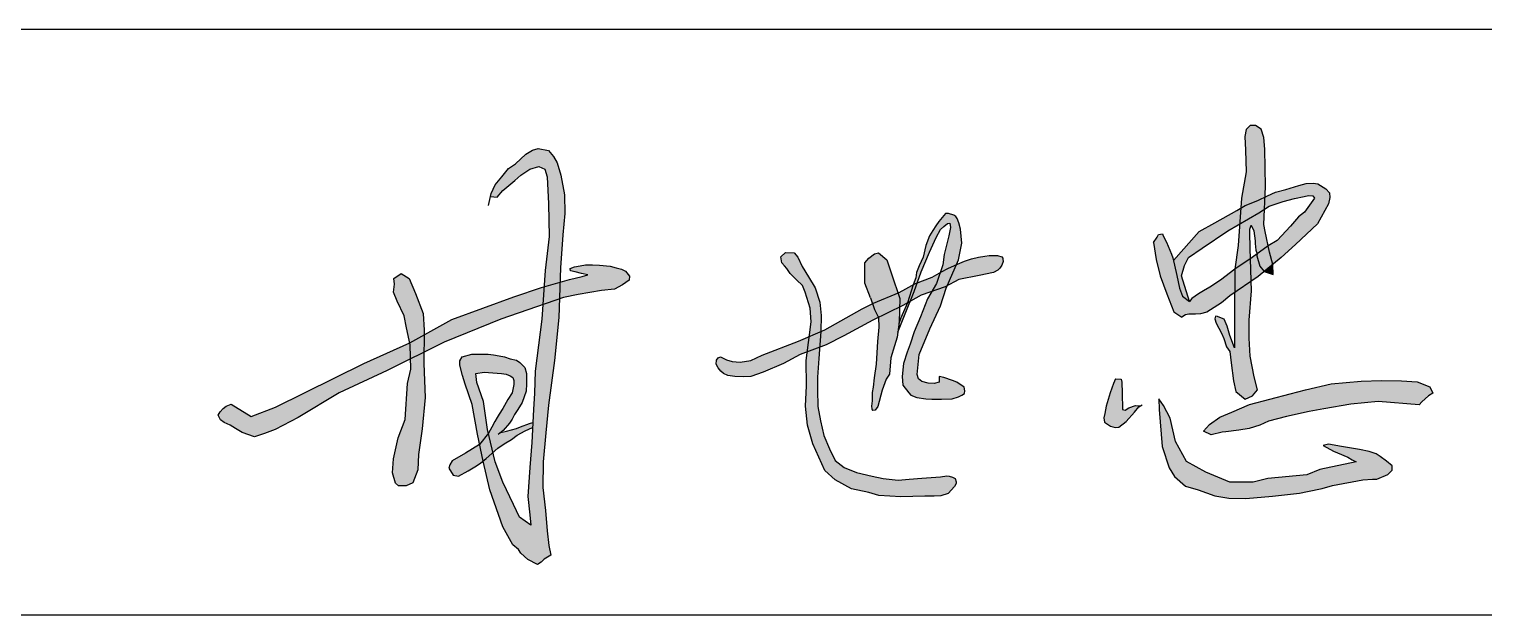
# Model space of a CAD drawing. Header units: millimetres. Extents: x 866309 to 879639, y 39442 to 44891.
# Drawn here: x 874815.02 to 874831.16, y 39494.63 to 39501.13 of the extents above; entities that cross this region are included whole.
import ezdxf

# ---------------------------------------------------------------- set-up
doc = ezdxf.new("R2010")
doc.units = ezdxf.units.MM
doc.header["$LTSCALE"] = 1000
doc.header["$MEASUREMENT"] = 0
doc.layers.add('HATCH', color=8, linetype='Continuous')

msp = doc.modelspace()

# ---------------------------------------------------------------- hatches: boundary and pattern name
at = {"layer": 'HATCH'}
for points in [[(874828.73, 39499.795), (874828.719, 39499.925), (874828.688, 39500.016), (874828.625, 39500.058), (874828.565, 39500.058), (874828.523, 39500.013), (874828.506, 39499.936), (874828.513, 39499.785), (874828.52, 39499.543), (874828.47, 39499.252), (874828.462, 39499.141), (874828.509, 39499.168), (874828.653, 39499.227), (874828.731, 39499.264), (874828.737, 39499.381)], [(874820.938, 39498.846), (874820.959, 39499.081), (874820.957, 39499.287), (874820.917, 39499.506), (874820.874, 39499.642), (874820.834, 39499.712), (874820.778, 39499.781), (874820.665, 39499.803), (874820.601, 39499.784), (874820.526, 39499.739), (874820.412, 39499.632), (874820.334, 39499.581), (874820.262, 39499.488), (874820.187, 39499.399), (874820.144, 39499.303), (874820.136, 39499.268), (874820.21, 39499.261), (874820.274, 39499.335), (874820.405, 39499.446), (874820.473, 39499.507), (874820.574, 39499.574), (874820.672, 39499.601), (874820.739, 39499.574), (874820.766, 39499.487), (874820.78, 39499.187), (874820.786, 39498.826), (874820.743, 39498.448), (874820.73, 39498.267), (874820.908, 39498.318), (874820.914, 39498.477)], [(874829.445, 39499.312), (874829.405, 39499.354), (874829.317, 39499.412), (874829.265, 39499.417), (874829.188, 39499.415), (874829.107, 39499.392), (874828.961, 39499.349), (874828.848, 39499.316), (874828.758, 39499.277), (874828.731, 39499.264), (874828.724, 39499.128), (874828.778, 39499.162), (874828.933, 39499.215), (874829.059, 39499.249), (874829.167, 39499.271), (874829.213, 39499.28), (874829.262, 39499.278), (874829.279, 39499.253), (874829.168, 39499.094), (874829.101, 39499.043), (874829.014, 39498.94), (874828.866, 39498.782), (874828.765, 39498.722), (874828.779, 39498.652), (874828.817, 39498.514), (874828.912, 39498.591), (874829.071, 39498.736), (874829.312, 39498.965), (874829.435, 39499.188), (874829.452, 39499.258)], [(874828.035, 39498.695), (874828.318, 39498.889), (874828.449, 39498.965), (874828.462, 39499.141), (874828.419, 39499.116), (874828.174, 39498.977), (874827.999, 39498.88), (874827.714, 39498.561), (874827.753, 39498.392), (874827.781, 39498.251), (874827.816, 39498.165), (874827.892, 39498.105), (874827.804, 39498.389), (874827.837, 39498.505), (874827.882, 39498.594)], [(874828.724, 39499.128), (874828.661, 39499.087), (874828.449, 39498.965), (874828.432, 39498.725), (874828.397, 39498.462), (874828.57, 39498.579), (874828.566, 39498.691), (874828.561, 39498.873), (874828.563, 39498.906), (874828.578, 39498.953), (874828.606, 39498.888), (874828.62, 39498.777), (874828.621, 39498.747), (874828.628, 39498.674), (874828.643, 39498.632), (874828.765, 39498.722), (874828.734, 39498.883), (874828.716, 39498.96)], [(874828.731, 39499.264), (874828.653, 39499.227), (874828.509, 39499.168), (874828.462, 39499.141), (874828.449, 39498.965), (874828.661, 39499.087), (874828.724, 39499.128)], [(874825.008, 39498.653), (874825.081, 39498.814), (874825.13, 39498.904), (874825.166, 39498.935), (874825.208, 39498.971), (874825.233, 39498.975), (874825.241, 39498.927), (874825.222, 39498.834), (874825.17, 39498.627), (874825.156, 39498.512), (874825.126, 39498.424), (874825.14, 39498.432), (874825.21, 39498.472), (874825.307, 39498.513), (874825.331, 39498.566), (874825.368, 39498.752), (874825.352, 39498.907), (874825.333, 39498.979), (874825.316, 39499.024), (874825.299, 39499.049), (874825.279, 39499.064), (874825.217, 39499.081), (874825.186, 39499.081), (874825.11, 39498.993), (874825.077, 39498.944), (874825.044, 39498.891), (874825.006, 39498.833), (874824.965, 39498.726), (874824.936, 39498.597), (874824.892, 39498.502), (874824.862, 39498.426), (874824.857, 39498.369), (874824.825, 39498.29), (874824.853, 39498.305), (874824.872, 39498.312), (874824.915, 39498.435)], [(874827.708, 39498.589), (874827.692, 39498.628), (874827.637, 39498.763), (874827.601, 39498.833), (874827.594, 39498.856), (874827.55, 39498.848), (874827.534, 39498.817), (874827.492, 39498.759), (874827.524, 39498.572), (874827.567, 39498.39), (874827.64, 39498.191), (874827.72, 39497.989), (874827.807, 39497.932), (874827.849, 39497.957), (874827.885, 39497.963), (874827.911, 39497.964), (874827.961, 39497.964), (874828.016, 39497.966), (874828.087, 39497.985), (874828.248, 39498.09), (874828.342, 39498.167), (874828.395, 39498.204), (874828.397, 39498.462), (874828.238, 39498.34), (874828.119, 39498.265), (874828.049, 39498.222), (874827.993, 39498.191), (874827.919, 39498.138), (874827.892, 39498.105), (874827.816, 39498.165), (874827.781, 39498.251), (874827.753, 39498.392)], [(874823.791, 39498.098), (874823.74, 39498.256), (874823.665, 39498.377), (874823.595, 39498.492), (874823.548, 39498.596), (874823.506, 39498.645), (874823.41, 39498.649), (874823.357, 39498.6), (874823.368, 39498.534), (874823.397, 39498.5), (874823.425, 39498.47), (874823.462, 39498.417), (874823.532, 39498.346), (874823.599, 39498.283), (874823.629, 39498.209), (874823.683, 39498.032), (874823.696, 39497.88), (874823.676, 39497.736), (874823.674, 39497.716), (874823.801, 39497.771), (874823.806, 39497.95)], [(874824.585, 39498.412), (874824.533, 39498.568), (874824.441, 39498.644), (874824.397, 39498.632), (874824.333, 39498.584), (874824.289, 39498.532), (874824.289, 39498.448), (874824.289, 39498.308), (874824.353, 39498.147), (874824.376, 39498.08), (874824.386, 39498.085), (874824.656, 39498.2)], [(874828.674, 39498.497), (874828.641, 39498.613), (874828.643, 39498.632), (874828.587, 39498.591), (874828.57, 39498.579), (874828.577, 39498.328), (874828.655, 39498.382), (874828.723, 39498.437)], [(874828.779, 39498.652), (874828.765, 39498.722), (874828.765, 39498.722), (874828.643, 39498.632), (874828.641, 39498.613), (874828.674, 39498.497), (874828.723, 39498.437), (874828.817, 39498.514)], [(874821.601, 39498.29), (874821.675, 39498.342), (874821.677, 39498.385), (874821.634, 39498.443), (874821.588, 39498.465), (874821.531, 39498.48), (874821.463, 39498.496), (874821.347, 39498.509), (874821.267, 39498.513), (874821.19, 39498.513), (874821.131, 39498.502), (874821.069, 39498.49), (874821.021, 39498.469), (874821.025, 39498.445), (874821.077, 39498.432), (874821.145, 39498.416), (874821.215, 39498.401), (874821.153, 39498.383), (874821.011, 39498.348), (874820.908, 39498.318), (874820.901, 39498.134), (874820.947, 39498.15), (874821.11, 39498.183), (874821.368, 39498.226), (874821.51, 39498.243)], [(874825.307, 39498.513), (874825.21, 39498.472), (874825.14, 39498.432), (874825.126, 39498.424), (874825.084, 39498.303), (874825.034, 39498.217), (874825.181, 39498.269), (874825.205, 39498.281)], [(874825.719, 39498.427), (874825.766, 39498.452), (874825.787, 39498.474), (874825.809, 39498.509), (874825.824, 39498.547), (874825.823, 39498.575), (874825.82, 39498.586), (874825.81, 39498.6), (874825.764, 39498.615), (874825.67, 39498.615), (874825.62, 39498.608), (874825.55, 39498.595), (874825.473, 39498.578), (874825.397, 39498.552), (874825.32, 39498.518), (874825.307, 39498.513), (874825.205, 39498.281), (874825.333, 39498.349), (874825.56, 39498.393)], [(874828.57, 39498.579), (874828.397, 39498.462), (874828.395, 39498.204), (874828.577, 39498.328)], [(874828.817, 39498.514), (874828.723, 39498.437), (874828.821, 39498.406)], [(874819.388, 39497.971), (874819.304, 39498.193), (874819.234, 39498.359), (874819.146, 39498.416), (874819.064, 39498.36), (874819.07, 39498.296), (874819.058, 39498.208), (874819.101, 39498.109), (874819.176, 39497.945), (874819.205, 39497.811), (874819.241, 39497.647), (874819.4, 39497.736), (874819.401, 39497.786)], [(874820.908, 39498.318), (874820.73, 39498.267), (874820.717, 39498.07), (874820.901, 39498.134)], [(874824.872, 39498.312), (874824.853, 39498.305), (874824.825, 39498.29), (874824.762, 39498.088), (874824.795, 39498.107), (874824.837, 39498.215)], [(874825.084, 39498.303), (874825.126, 39498.424), (874825.036, 39498.375), (874824.872, 39498.312), (874824.837, 39498.215), (874824.795, 39498.107), (874824.914, 39498.175), (874825.034, 39498.217)], [(874828.58, 39498.222), (874828.577, 39498.328), (874828.395, 39498.204), (874828.393, 39497.936), (874828.392, 39497.722), (874828.393, 39497.592), (874828.341, 39497.726), (874828.312, 39497.832), (874828.278, 39497.908), (874828.229, 39497.927), (874828.202, 39497.939), (874828.181, 39497.941), (874828.173, 39497.912), (874828.189, 39497.866), (874828.248, 39497.754), (874828.275, 39497.695), (874828.305, 39497.6), (874828.339, 39497.549), (874828.356, 39497.423), (874828.383, 39497.224), (874828.406, 39497.107), (874828.512, 39497.022), (874828.592, 39497.059), (874828.647, 39497.123), (874828.612, 39497.269), (874828.567, 39497.498), (874828.555, 39497.697), (874828.555, 39497.899)], [(874820.249, 39497.908), (874820.717, 39498.07), (874820.73, 39498.267), (874820.701, 39498.259), (874820.394, 39498.158), (874819.705, 39497.904), (874819.4, 39497.736), (874819.397, 39497.541), (874819.62, 39497.652)], [(874824.677, 39498.138), (874824.656, 39498.2), (874824.386, 39498.085), (874824.376, 39498.08), (874824.399, 39498.014), (874824.441, 39497.927), (874824.674, 39498.041)], [(874824.825, 39498.29), (874824.67, 39498.205), (874824.656, 39498.2), (874824.677, 39498.138), (874824.674, 39498.041), (874824.712, 39498.06), (874824.762, 39498.088)], [(874825.128, 39498.058), (874825.193, 39498.254), (874825.205, 39498.281), (874825.181, 39498.269), (874825.034, 39498.217), (874824.986, 39498.135), (874824.908, 39497.936), (874824.837, 39497.767), (874824.793, 39497.63), (874824.758, 39497.543), (874824.719, 39497.415), (874824.703, 39497.273), (874824.713, 39497.178), (874824.78, 39497.092), (874824.8, 39497.067), (874824.868, 39497.04), (874824.967, 39497.023), (874825.033, 39497.021), (874825.142, 39497.021), (874825.26, 39497.025), (874825.331, 39497.048), (874825.365, 39497.064), (874825.395, 39497.084), (874825.4, 39497.115), (874825.392, 39497.153), (874825.31, 39497.209), (874825.261, 39497.228), (874825.167, 39497.263), (874825.116, 39497.271), (874825.116, 39497.232), (874825.113, 39497.208), (874825.061, 39497.194), (874824.993, 39497.197), (874824.923, 39497.216), (874824.886, 39497.245), (874824.869, 39497.296), (874824.894, 39497.516), (874825.012, 39497.802)], [(874820.187, 39496.324), (874820.163, 39496.429), (874820.087, 39496.364), (874820.055, 39496.336), (874820.055, 39496.334), (874820.13, 39496.016), (874820.274, 39495.604), (874820.383, 39495.405), (874820.446, 39495.351), (874820.471, 39495.311), (874820.549, 39495.242), (874820.658, 39495.186), (874820.697, 39495.212), (874820.731, 39495.244), (874820.804, 39495.289), (874820.782, 39495.399), (874820.765, 39495.559), (874820.746, 39495.787), (874820.718, 39496.04), (874820.721, 39496.325), (874820.75, 39496.647), (874820.778, 39496.956), (874820.847, 39497.45), (874820.893, 39497.926), (874820.901, 39498.134), (874820.717, 39498.07), (874820.706, 39497.908), (874820.631, 39497.331), (874820.625, 39497.087), (874820.614, 39496.905), (874820.594, 39496.54), (874820.574, 39496.261), (874820.551, 39495.94), (874820.571, 39495.739), (874820.584, 39495.621), (874820.457, 39495.711), (874820.392, 39495.852), (874820.272, 39496.1)], [(874824.378, 39497.897), (874824.441, 39497.927), (874824.399, 39498.014), (874824.376, 39498.08), (874824.259, 39498.023), (874823.847, 39497.79), (874823.801, 39497.771), (874823.789, 39497.598), (874823.86, 39497.625), (874824.057, 39497.723)], [(874824.67, 39497.875), (874824.674, 39498.041), (874824.441, 39497.927), (874824.447, 39497.819), (874824.432, 39497.661), (874824.417, 39497.409), (874824.392, 39497.257), (874824.384, 39497.154), (874824.373, 39497.095), (874824.371, 39497.045), (874824.371, 39497.001), (874824.365, 39496.944), (874824.366, 39496.915), (874824.37, 39496.903), (874824.378, 39496.896), (874824.405, 39496.897), (874824.434, 39496.941), (874824.483, 39497.122), (874824.525, 39497.242), (874824.565, 39497.298), (874824.577, 39497.478), (874824.618, 39497.614), (874824.65, 39497.707)], [(874824.795, 39498.107), (874824.762, 39498.088), (874824.689, 39497.924), (874824.668, 39497.86), (874824.657, 39497.766), (874824.739, 39497.966)], [(874819.4, 39497.736), (874819.241, 39497.647), (874819.246, 39497.624), (874819.25, 39497.468), (874819.397, 39497.541)], [(874823.571, 39497.516), (874823.651, 39497.546), (874823.674, 39497.716), (874823.553, 39497.665), (874823.151, 39497.51), (874823.026, 39497.451), (874822.908, 39497.43), (874822.817, 39497.439), (874822.755, 39497.456), (874822.689, 39497.489), (874822.662, 39497.48), (874822.642, 39497.454), (874822.639, 39497.411), (874822.663, 39497.369), (874822.693, 39497.333), (874822.723, 39497.305), (874822.768, 39497.283), (874822.847, 39497.274), (874822.938, 39497.267), (874823.026, 39497.274), (874823.161, 39497.321), (874823.388, 39497.416)], [(874823.801, 39497.771), (874823.674, 39497.716), (874823.651, 39497.546), (874823.789, 39497.598)], [(874818.456, 39497.093), (874818.989, 39497.338), (874819.25, 39497.468), (874819.246, 39497.624), (874819.241, 39497.647), (874818.729, 39497.415), (874817.749, 39496.931), (874817.481, 39496.829), (874817.257, 39496.967), (874817.204, 39496.944), (874817.169, 39496.917), (874817.134, 39496.882), (874817.115, 39496.845), (874817.14, 39496.792), (874817.179, 39496.761), (874817.245, 39496.734), (874817.305, 39496.695), (874817.381, 39496.651), (874817.515, 39496.604), (874817.627, 39496.641), (874817.746, 39496.684), (874818, 39496.816)], [(874819.41, 39497.041), (874819.395, 39497.416), (874819.397, 39497.541), (874819.25, 39497.468), (874819.252, 39497.353), (874819.214, 39497.195), (874819.189, 39496.797), (874819.11, 39496.592), (874819.058, 39496.36), (874819.049, 39496.202), (874819.083, 39496.089), (874819.115, 39496.058), (874819.201, 39496.058), (874819.275, 39496.094), (874819.331, 39496.238), (874819.336, 39496.407), (874819.377, 39496.691)], [(874820.463, 39497.428), (874820.426, 39497.452), (874820.355, 39497.469), (874820.291, 39497.489), (874820.233, 39497.502), (874820.169, 39497.512), (874820.109, 39497.519), (874820.011, 39497.519), (874819.927, 39497.519), (874819.822, 39497.489), (874819.795, 39497.448), (874819.795, 39497.398), (874819.825, 39497.283), (874819.856, 39497.189), (874819.933, 39496.963), (874819.991, 39496.633), (874820.015, 39496.517), (874820.113, 39496.642), (874820.103, 39496.685), (874820.057, 39496.996), (874819.983, 39497.207), (874819.974, 39497.307), (874820.066, 39497.322), (874820.257, 39497.305), (874820.311, 39497.298), (874820.353, 39497.278), (874820.383, 39497.263), (874820.394, 39497.229), (874820.394, 39497.185), (874820.377, 39497.092), (874820.329, 39497.018), (874820.272, 39496.918), (874820.233, 39496.853), (874820.211, 39496.816), (874820.183, 39496.772), (874820.15, 39496.712), (874820.113, 39496.642), (874820.163, 39496.429), (874820.218, 39496.477), (874820.289, 39496.524), (874820.37, 39496.574), (874820.431, 39496.62), (874820.522, 39496.67), (874820.603, 39496.707), (874820.607, 39496.763), (874820.57, 39496.752), (874820.468, 39496.713), (874820.424, 39496.696), (874820.313, 39496.665), (874820.249, 39496.651), (874820.277, 39496.673), (874820.348, 39496.754), (874820.375, 39496.798), (874820.402, 39496.852), (874820.439, 39496.906), (874820.486, 39496.983), (874820.53, 39497.108), (874820.537, 39497.192), (874820.537, 39497.256), (874820.534, 39497.307), (874820.517, 39497.371)], [(874823.763, 39497.124), (874823.766, 39497.265), (874823.78, 39497.471), (874823.789, 39497.598), (874823.651, 39497.546), (874823.638, 39497.451), (874823.643, 39497.167), (874823.633, 39496.943), (874823.654, 39496.733), (874823.711, 39496.526), (874823.781, 39496.377), (874823.846, 39496.23), (874823.959, 39496.124), (874824.141, 39496.027), (874824.334, 39495.986), (874824.445, 39495.951), (874824.69, 39495.936), (874824.956, 39495.943), (874825.06, 39495.944), (874825.135, 39495.95), (874825.213, 39495.973), (874825.285, 39496.05), (874825.303, 39496.086), (874825.303, 39496.102), (874825.291, 39496.14), (874825.263, 39496.154), (874825.227, 39496.166), (874825.199, 39496.172), (874825.128, 39496.159), (874824.924, 39496.145), (874824.781, 39496.133), (874824.659, 39496.122), (874824.493, 39496.141), (874824.371, 39496.167), (874824.198, 39496.208), (874824.06, 39496.264), (874823.959, 39496.342), (874823.899, 39496.469), (874823.836, 39496.616), (874823.799, 39496.779), (874823.769, 39496.939)], [(874827.282, 39496.875), (874827.332, 39496.935), (874827.35, 39496.946), (874827.292, 39496.95), (874827.219, 39496.925), (874827.179, 39496.9), (874827.151, 39496.905), (874827.149, 39496.932), (874827.149, 39496.97), (874827.144, 39497.028), (874827.144, 39497.07), (874827.144, 39497.131), (874827.141, 39497.166), (874827.141, 39497.211), (874827.136, 39497.241), (874827.071, 39497.246), (874827.051, 39497.193), (874827.013, 39497.093), (874826.968, 39496.942), (874826.953, 39496.862), (874826.943, 39496.814), (874826.951, 39496.764), (874827.018, 39496.722), (874827.069, 39496.707), (874827.109, 39496.709), (874827.189, 39496.772)], [(874828.971, 39496.827), (874829.22, 39496.883), (874829.383, 39496.914), (874829.682, 39496.965), (874829.987, 39496.995), (874830.44, 39496.957), (874830.473, 39496.99), (874830.547, 39497.059), (874830.593, 39497.087), (874830.56, 39497.158), (874830.42, 39497.212), (874830.244, 39497.224), (874830.023, 39497.229), (874829.799, 39497.222), (874829.465, 39497.191), (874829.182, 39497.123), (874829.009, 39497.079), (874828.558, 39496.962), (874828.363, 39496.878), (874828.23, 39496.822), (874828.113, 39496.738), (874828.05, 39496.667), (874828.134, 39496.626), (874828.256, 39496.654), (874828.297, 39496.657), (874828.442, 39496.677), (874828.554, 39496.695), (874828.673, 39496.731), (874828.77, 39496.776)], [(874827.68, 39496.811), (874827.604, 39496.951), (874827.553, 39497.025), (874827.556, 39496.907), (874827.591, 39496.495), (874827.666, 39496.259), (874827.727, 39496.161), (874827.847, 39496.056), (874827.988, 39496.016), (874828.173, 39495.947), (874828.329, 39495.921), (874828.518, 39495.919), (874828.814, 39495.943), (874829.115, 39495.977), (874829.204, 39495.997), (874829.367, 39496.031), (874829.48, 39496.062), (874829.816, 39496.124), (874829.923, 39496.132), (874829.973, 39496.132), (874830.094, 39496.185), (874830.141, 39496.233), (874830.143, 39496.282), (874830.08, 39496.332), (874830.009, 39496.386), (874829.963, 39496.414), (874829.886, 39496.441), (874829.78, 39496.463), (874829.58, 39496.495), (874829.437, 39496.521), (874829.377, 39496.507), (874829.491, 39496.443), (874829.536, 39496.425), (874829.649, 39496.378), (874829.697, 39496.348), (874829.741, 39496.326), (874829.341, 39496.239), (874829.195, 39496.18), (874828.761, 39496.14), (874828.599, 39496.101), (874828.342, 39496.101), (874828.074, 39496.211), (874827.861, 39496.33), (874827.739, 39496.552)], [(874820.113, 39496.642), (874820.015, 39496.517), (874820.055, 39496.336), (874820.087, 39496.364), (874820.163, 39496.429)], [(874820.055, 39496.336), (874820.015, 39496.517), (874819.859, 39496.422), (874819.711, 39496.338), (874819.683, 39496.292), (874819.674, 39496.255), (874819.72, 39496.177), (874819.781, 39496.166), (874819.889, 39496.225), (874819.963, 39496.27), (874820.024, 39496.309)]]:
    msp.add_hatch(color=256, dxfattribs=at).paths.add_polyline_path(points)

# ---------------------------------------------------------------- linework, layer by layer
for p, q in [((874799.221, 39501.127), (874909.221, 39501.127)), ((874799.221, 39494.627), (874854.221, 39494.627))]:
    msp.add_line(p, q)
for points in [[(874828.641, 39498.613), (874828.674, 39498.497), (874828.723, 39498.437), (874828.821, 39498.406), (874828.817, 39498.514), (874828.779, 39498.652), (874828.734, 39498.883), (874828.716, 39498.96), (874828.737, 39499.381), (874828.73, 39499.795), (874828.719, 39499.925), (874828.688, 39500.016), (874828.625, 39500.058), (874828.565, 39500.058), (874828.523, 39500.013), (874828.506, 39499.936), (874828.513, 39499.785), (874828.52, 39499.543), (874828.47, 39499.252), (874828.432, 39498.725), (874828.397, 39498.462), (874828.393, 39497.936), (874828.392, 39497.722), (874828.393, 39497.592), (874828.341, 39497.726), (874828.312, 39497.832), (874828.278, 39497.908)], [(874820.112, 39499.17), (874820.144, 39499.303), (874820.187, 39499.399), (874820.262, 39499.488), (874820.334, 39499.581), (874820.412, 39499.632), (874820.526, 39499.739), (874820.601, 39499.784), (874820.665, 39499.803), (874820.778, 39499.781), (874820.834, 39499.712), (874820.874, 39499.642), (874820.917, 39499.506), (874820.957, 39499.287), (874820.959, 39499.081), (874820.938, 39498.846), (874820.914, 39498.477), (874820.893, 39497.926), (874820.847, 39497.45), (874820.778, 39496.956), (874820.75, 39496.647), (874820.721, 39496.325), (874820.718, 39496.04), (874820.746, 39495.787), (874820.765, 39495.559), (874820.782, 39495.399), (874820.804, 39495.289), (874820.731, 39495.244), (874820.697, 39495.212), (874820.658, 39495.186), (874820.549, 39495.242), (874820.471, 39495.311), (874820.446, 39495.351), (874820.383, 39495.405), (874820.274, 39495.604), (874820.13, 39496.016), (874820.055, 39496.334), (874819.991, 39496.633), (874819.933, 39496.963), (874819.856, 39497.189), (874819.825, 39497.283), (874819.795, 39497.398), (874819.795, 39497.448), (874819.822, 39497.489), (874819.822, 39497.489), (874819.927, 39497.519), (874820.011, 39497.519), (874820.011, 39497.519), (874820.109, 39497.519), (874820.169, 39497.512), (874820.233, 39497.502), (874820.291, 39497.489), (874820.355, 39497.469), (874820.426, 39497.452), (874820.463, 39497.428), (874820.517, 39497.371), (874820.534, 39497.307), (874820.537, 39497.256), (874820.537, 39497.192), (874820.53, 39497.108), (874820.486, 39496.983), (874820.439, 39496.906), (874820.402, 39496.852), (874820.375, 39496.798), (874820.348, 39496.754), (874820.348, 39496.754), (874820.277, 39496.673), (874820.22, 39496.63)], [(874820.136, 39499.268), (874820.21, 39499.261), (874820.21, 39499.261), (874820.274, 39499.335), (874820.405, 39499.446), (874820.473, 39499.507), (874820.574, 39499.574), (874820.672, 39499.601), (874820.672, 39499.601), (874820.739, 39499.574), (874820.766, 39499.487), (874820.78, 39499.187), (874820.786, 39498.826), (874820.743, 39498.448), (874820.706, 39497.908), (874820.631, 39497.331), (874820.625, 39497.087), (874820.614, 39496.905), (874820.594, 39496.54), (874820.574, 39496.261), (874820.551, 39495.94), (874820.571, 39495.739), (874820.584, 39495.621), (874820.584, 39495.621), (874820.457, 39495.711), (874820.392, 39495.852), (874820.272, 39496.1), (874820.187, 39496.324), (874820.103, 39496.685), (874820.057, 39496.996), (874819.983, 39497.207), (874819.974, 39497.307), (874819.974, 39497.307), (874820.066, 39497.322), (874820.257, 39497.305), (874820.257, 39497.305), (874820.311, 39497.298), (874820.353, 39497.278), (874820.383, 39497.263), (874820.394, 39497.229), (874820.394, 39497.185), (874820.377, 39497.092), (874820.329, 39497.018), (874820.272, 39496.918), (874820.233, 39496.853), (874820.211, 39496.816), (874820.183, 39496.772), (874820.15, 39496.712), (874820.113, 39496.642), (874820.015, 39496.517), (874819.859, 39496.422), (874819.711, 39496.338), (874819.683, 39496.292), (874819.674, 39496.255), (874819.72, 39496.177), (874819.781, 39496.166), (874819.889, 39496.225), (874819.963, 39496.27), (874820.024, 39496.309), (874820.087, 39496.364), (874820.218, 39496.477), (874820.289, 39496.524), (874820.37, 39496.574), (874820.431, 39496.62), (874820.522, 39496.67), (874820.603, 39496.707)], [(874827.492, 39498.759), (874827.534, 39498.817), (874827.55, 39498.848), (874827.55, 39498.848), (874827.594, 39498.856), (874827.601, 39498.833), (874827.637, 39498.763), (874827.692, 39498.628), (874827.708, 39498.589), (874827.753, 39498.392), (874827.781, 39498.251), (874827.816, 39498.165), (874827.892, 39498.105), (874827.804, 39498.389), (874827.837, 39498.505), (874827.882, 39498.594), (874828.035, 39498.695), (874828.318, 39498.889), (874828.661, 39499.087), (874828.778, 39499.162), (874828.933, 39499.215), (874829.059, 39499.249), (874829.167, 39499.271), (874829.213, 39499.28), (874829.262, 39499.278), (874829.279, 39499.253), (874829.168, 39499.094), (874829.101, 39499.043), (874829.014, 39498.94), (874828.866, 39498.782), (874828.765, 39498.722), (874828.587, 39498.591), (874828.397, 39498.462), (874828.238, 39498.34), (874828.119, 39498.265), (874828.049, 39498.222), (874827.993, 39498.191), (874827.919, 39498.138), (874827.892, 39498.105)], [(874827.714, 39498.561), (874827.999, 39498.88), (874828.174, 39498.977), (874828.419, 39499.116), (874828.509, 39499.168), (874828.653, 39499.227), (874828.758, 39499.277), (874828.848, 39499.316), (874828.961, 39499.349), (874829.107, 39499.392), (874829.188, 39499.415), (874829.265, 39499.417), (874829.317, 39499.412), (874829.405, 39499.354), (874829.445, 39499.312), (874829.452, 39499.258), (874829.435, 39499.188), (874829.312, 39498.965), (874829.071, 39498.736), (874828.912, 39498.591), (874828.655, 39498.382), (874828.342, 39498.167), (874828.248, 39498.09), (874828.087, 39497.985), (874828.016, 39497.966), (874827.961, 39497.964), (874827.911, 39497.964), (874827.885, 39497.963), (874827.849, 39497.957), (874827.807, 39497.932)], [(874824.657, 39497.766), (874824.739, 39497.966), (874824.837, 39498.215), (874824.915, 39498.435), (874825.008, 39498.653), (874825.081, 39498.814), (874825.13, 39498.904), (874825.166, 39498.935), (874825.208, 39498.971), (874825.233, 39498.975), (874825.241, 39498.927), (874825.222, 39498.834), (874825.17, 39498.627), (874825.156, 39498.512), (874825.084, 39498.303), (874824.986, 39498.135), (874824.908, 39497.936), (874824.837, 39497.767), (874824.793, 39497.63), (874824.758, 39497.543), (874824.719, 39497.415), (874824.703, 39497.273), (874824.713, 39497.178), (874824.78, 39497.092), (874824.8, 39497.067), (874824.868, 39497.04), (874824.967, 39497.023), (874825.033, 39497.021), (874825.142, 39497.021), (874825.26, 39497.025), (874825.331, 39497.048), (874825.365, 39497.064), (874825.395, 39497.084), (874825.4, 39497.115), (874825.392, 39497.153), (874825.31, 39497.209), (874825.261, 39497.228), (874825.167, 39497.263), (874825.116, 39497.271), (874825.116, 39497.232), (874825.113, 39497.208), (874825.061, 39497.194), (874824.993, 39497.197), (874824.923, 39497.216), (874824.886, 39497.245), (874824.869, 39497.296), (874824.894, 39497.516), (874825.012, 39497.802), (874825.128, 39498.058), (874825.193, 39498.254), (874825.331, 39498.566), (874825.368, 39498.752), (874825.352, 39498.907), (874825.333, 39498.979), (874825.316, 39499.024), (874825.299, 39499.049), (874825.279, 39499.064), (874825.217, 39499.081), (874825.186, 39499.081), (874825.11, 39498.993), (874825.077, 39498.944), (874825.044, 39498.891), (874825.006, 39498.833), (874824.965, 39498.726), (874824.936, 39498.597), (874824.892, 39498.502), (874824.862, 39498.426), (874824.857, 39498.369)], [(874828.278, 39497.908), (874828.229, 39497.927), (874828.202, 39497.939), (874828.181, 39497.941), (874828.173, 39497.912), (874828.189, 39497.866), (874828.248, 39497.754), (874828.275, 39497.695), (874828.305, 39497.6), (874828.339, 39497.549), (874828.356, 39497.423), (874828.383, 39497.224), (874828.406, 39497.107), (874828.512, 39497.022), (874828.592, 39497.059), (874828.647, 39497.123), (874828.647, 39497.123), (874828.612, 39497.269), (874828.567, 39497.498), (874828.555, 39497.697), (874828.555, 39497.899), (874828.58, 39498.222), (874828.566, 39498.691), (874828.561, 39498.873), (874828.563, 39498.906), (874828.578, 39498.953), (874828.578, 39498.953), (874828.606, 39498.888), (874828.62, 39498.777), (874828.621, 39498.747), (874828.628, 39498.674), (874828.643, 39498.632), (874828.641, 39498.613)], [(874823.368, 39498.534), (874823.357, 39498.6), (874823.41, 39498.649), (874823.506, 39498.645), (874823.548, 39498.596), (874823.595, 39498.492), (874823.665, 39498.377), (874823.74, 39498.256), (874823.791, 39498.098), (874823.806, 39497.95), (874823.801, 39497.771), (874823.78, 39497.471), (874823.766, 39497.265), (874823.763, 39497.124), (874823.769, 39496.939), (874823.799, 39496.779), (874823.836, 39496.616), (874823.899, 39496.469), (874823.959, 39496.342), (874824.06, 39496.264), (874824.198, 39496.208), (874824.371, 39496.167), (874824.493, 39496.141), (874824.659, 39496.122), (874824.781, 39496.133), (874824.924, 39496.145), (874825.128, 39496.159), (874825.199, 39496.172), (874825.227, 39496.166), (874825.263, 39496.154), (874825.291, 39496.14), (874825.303, 39496.102), (874825.303, 39496.086), (874825.285, 39496.05), (874825.213, 39495.973), (874825.135, 39495.95), (874825.06, 39495.944), (874824.956, 39495.943), (874824.69, 39495.936), (874824.445, 39495.951), (874824.334, 39495.986), (874824.141, 39496.027), (874823.959, 39496.124), (874823.846, 39496.23), (874823.781, 39496.377), (874823.711, 39496.526), (874823.654, 39496.733), (874823.633, 39496.943), (874823.643, 39497.167), (874823.638, 39497.451), (874823.676, 39497.736), (874823.696, 39497.88), (874823.683, 39498.032), (874823.629, 39498.209), (874823.599, 39498.283), (874823.532, 39498.346), (874823.462, 39498.417), (874823.425, 39498.47), (874823.397, 39498.5), (874823.368, 39498.534)], [(874824.353, 39498.147), (874824.289, 39498.308), (874824.289, 39498.448), (874824.289, 39498.532), (874824.333, 39498.584), (874824.397, 39498.632), (874824.441, 39498.644), (874824.533, 39498.568), (874824.585, 39498.412), (874824.677, 39498.138), (874824.67, 39497.875), (874824.65, 39497.707), (874824.618, 39497.614), (874824.577, 39497.478), (874824.565, 39497.298), (874824.525, 39497.242), (874824.483, 39497.122), (874824.434, 39496.941), (874824.405, 39496.897), (874824.378, 39496.896)], [(874827.492, 39498.759), (874827.524, 39498.572), (874827.567, 39498.39), (874827.64, 39498.191), (874827.72, 39497.989), (874827.807, 39497.932)], [(874817.257, 39496.967), (874817.481, 39496.829), (874817.749, 39496.931), (874818.729, 39497.415), (874819.241, 39497.647), (874819.705, 39497.904), (874820.394, 39498.158), (874820.701, 39498.259), (874821.011, 39498.348), (874821.153, 39498.383), (874821.215, 39498.401), (874821.145, 39498.416), (874821.077, 39498.432), (874821.025, 39498.445), (874821.025, 39498.445), (874821.021, 39498.469), (874821.069, 39498.49), (874821.131, 39498.502), (874821.19, 39498.513), (874821.267, 39498.513), (874821.347, 39498.509), (874821.463, 39498.496), (874821.531, 39498.48), (874821.588, 39498.465), (874821.634, 39498.443), (874821.677, 39498.385), (874821.675, 39498.342), (874821.601, 39498.29), (874821.51, 39498.243), (874821.368, 39498.226), (874821.11, 39498.183), (874820.947, 39498.15), (874820.249, 39497.908), (874819.62, 39497.652), (874818.989, 39497.338), (874818.456, 39497.093), (874818, 39496.816), (874817.746, 39496.684), (874817.627, 39496.641), (874817.515, 39496.604), (874817.381, 39496.651), (874817.305, 39496.695), (874817.245, 39496.734), (874817.179, 39496.761), (874817.14, 39496.792), (874817.115, 39496.845), (874817.134, 39496.882), (874817.169, 39496.917), (874817.204, 39496.944), (874817.257, 39496.967)], [(874825.81, 39498.6), (874825.82, 39498.586), (874825.823, 39498.575), (874825.824, 39498.547), (874825.809, 39498.509), (874825.787, 39498.474), (874825.766, 39498.452), (874825.719, 39498.427), (874825.56, 39498.393), (874825.333, 39498.349), (874825.181, 39498.269), (874824.914, 39498.175), (874824.712, 39498.06), (874824.378, 39497.897), (874824.057, 39497.723), (874823.86, 39497.625), (874823.571, 39497.516), (874823.388, 39497.416), (874823.161, 39497.321), (874823.026, 39497.274), (874822.938, 39497.267), (874822.847, 39497.274), (874822.768, 39497.283), (874822.723, 39497.305), (874822.693, 39497.333), (874822.663, 39497.369), (874822.639, 39497.411), (874822.642, 39497.454), (874822.662, 39497.48), (874822.689, 39497.489)], [(874822.689, 39497.489), (874822.755, 39497.456), (874822.817, 39497.439), (874822.908, 39497.43), (874823.026, 39497.451), (874823.151, 39497.51), (874823.553, 39497.665), (874823.847, 39497.79), (874824.259, 39498.023), (874824.386, 39498.085), (874824.67, 39498.205), (874824.853, 39498.305), (874825.036, 39498.375), (874825.14, 39498.432), (874825.21, 39498.472), (874825.32, 39498.518), (874825.397, 39498.552), (874825.473, 39498.578), (874825.55, 39498.595), (874825.62, 39498.608), (874825.67, 39498.615), (874825.764, 39498.615), (874825.764, 39498.615), (874825.81, 39498.6)], [(874819.064, 39498.36), (874819.146, 39498.416), (874819.234, 39498.359), (874819.304, 39498.193), (874819.388, 39497.971), (874819.401, 39497.786), (874819.395, 39497.416), (874819.41, 39497.041), (874819.377, 39496.691), (874819.336, 39496.407), (874819.331, 39496.238), (874819.275, 39496.094), (874819.201, 39496.058), (874819.115, 39496.058), (874819.083, 39496.089), (874819.049, 39496.202), (874819.058, 39496.36), (874819.11, 39496.592), (874819.189, 39496.797), (874819.214, 39497.195), (874819.252, 39497.353), (874819.246, 39497.624), (874819.205, 39497.811), (874819.176, 39497.945), (874819.101, 39498.109), (874819.058, 39498.208), (874819.07, 39498.296), (874819.064, 39498.36)], [(874824.857, 39498.369), (874824.825, 39498.29), (874824.762, 39498.088), (874824.689, 39497.924), (874824.668, 39497.86)], [(874824.353, 39498.147), (874824.399, 39498.014), (874824.441, 39497.927), (874824.447, 39497.819), (874824.432, 39497.661), (874824.417, 39497.409), (874824.392, 39497.257), (874824.384, 39497.154), (874824.373, 39497.095), (874824.371, 39497.045), (874824.371, 39497.001), (874824.365, 39496.944), (874824.366, 39496.915)], [(874827.071, 39497.246), (874827.051, 39497.193), (874827.013, 39497.093), (874826.968, 39496.942), (874826.953, 39496.862), (874826.943, 39496.814), (874826.951, 39496.764), (874826.951, 39496.764), (874827.018, 39496.722), (874827.069, 39496.707), (874827.109, 39496.709), (874827.189, 39496.772), (874827.282, 39496.875), (874827.332, 39496.935), (874827.367, 39496.957)], [(874827.071, 39497.246), (874827.136, 39497.241), (874827.141, 39497.211), (874827.141, 39497.166), (874827.144, 39497.131), (874827.144, 39497.07), (874827.144, 39497.028), (874827.149, 39496.97), (874827.149, 39496.932), (874827.151, 39496.905), (874827.151, 39496.905), (874827.179, 39496.9), (874827.219, 39496.925), (874827.292, 39496.95), (874827.292, 39496.95), (874827.35, 39496.946)], [(874828.113, 39496.738), (874828.23, 39496.822), (874828.363, 39496.878), (874828.558, 39496.962), (874829.009, 39497.079), (874829.182, 39497.123), (874829.465, 39497.191), (874829.799, 39497.222), (874830.023, 39497.229), (874830.244, 39497.224), (874830.42, 39497.212), (874830.56, 39497.158), (874830.56, 39497.158), (874830.593, 39497.087), (874830.547, 39497.059), (874830.473, 39496.99), (874830.44, 39496.957), (874830.44, 39496.957), (874829.987, 39496.995), (874829.682, 39496.965), (874829.383, 39496.914), (874829.22, 39496.883), (874828.971, 39496.827), (874828.77, 39496.776), (874828.673, 39496.731), (874828.554, 39496.695), (874828.442, 39496.677), (874828.297, 39496.657), (874828.256, 39496.654), (874828.134, 39496.626), (874828.05, 39496.667), (874828.113, 39496.738), (874828.113, 39496.738)], [(874827.553, 39497.025), (874827.556, 39496.907), (874827.591, 39496.495), (874827.666, 39496.259), (874827.727, 39496.161), (874827.847, 39496.056), (874827.988, 39496.016), (874828.173, 39495.947), (874828.329, 39495.921), (874828.518, 39495.919), (874828.814, 39495.943), (874829.115, 39495.977), (874829.204, 39495.997), (874829.367, 39496.031), (874829.48, 39496.062), (874829.816, 39496.124), (874829.923, 39496.132), (874829.973, 39496.132), (874830.094, 39496.185), (874830.141, 39496.233), (874830.143, 39496.282), (874830.08, 39496.332), (874830.009, 39496.386), (874829.963, 39496.414), (874829.886, 39496.441), (874829.78, 39496.463), (874829.58, 39496.495), (874829.437, 39496.521), (874829.377, 39496.507), (874829.377, 39496.507), (874829.377, 39496.507), (874829.491, 39496.443), (874829.536, 39496.425), (874829.649, 39496.378), (874829.697, 39496.348), (874829.741, 39496.326), (874829.341, 39496.239), (874829.195, 39496.18), (874828.761, 39496.14), (874828.599, 39496.101), (874828.342, 39496.101), (874828.074, 39496.211), (874827.861, 39496.33), (874827.739, 39496.552), (874827.68, 39496.811), (874827.604, 39496.951), (874827.553, 39497.025)], [(874824.366, 39496.915), (874824.37, 39496.903), (874824.378, 39496.896)], [(874820.249, 39496.651), (874820.249, 39496.651), (874820.313, 39496.665), (874820.424, 39496.696), (874820.468, 39496.713), (874820.57, 39496.752), (874820.607, 39496.763)]]:
    msp.add_lwpolyline(points)

doc.saveas('drawing.dxf')
